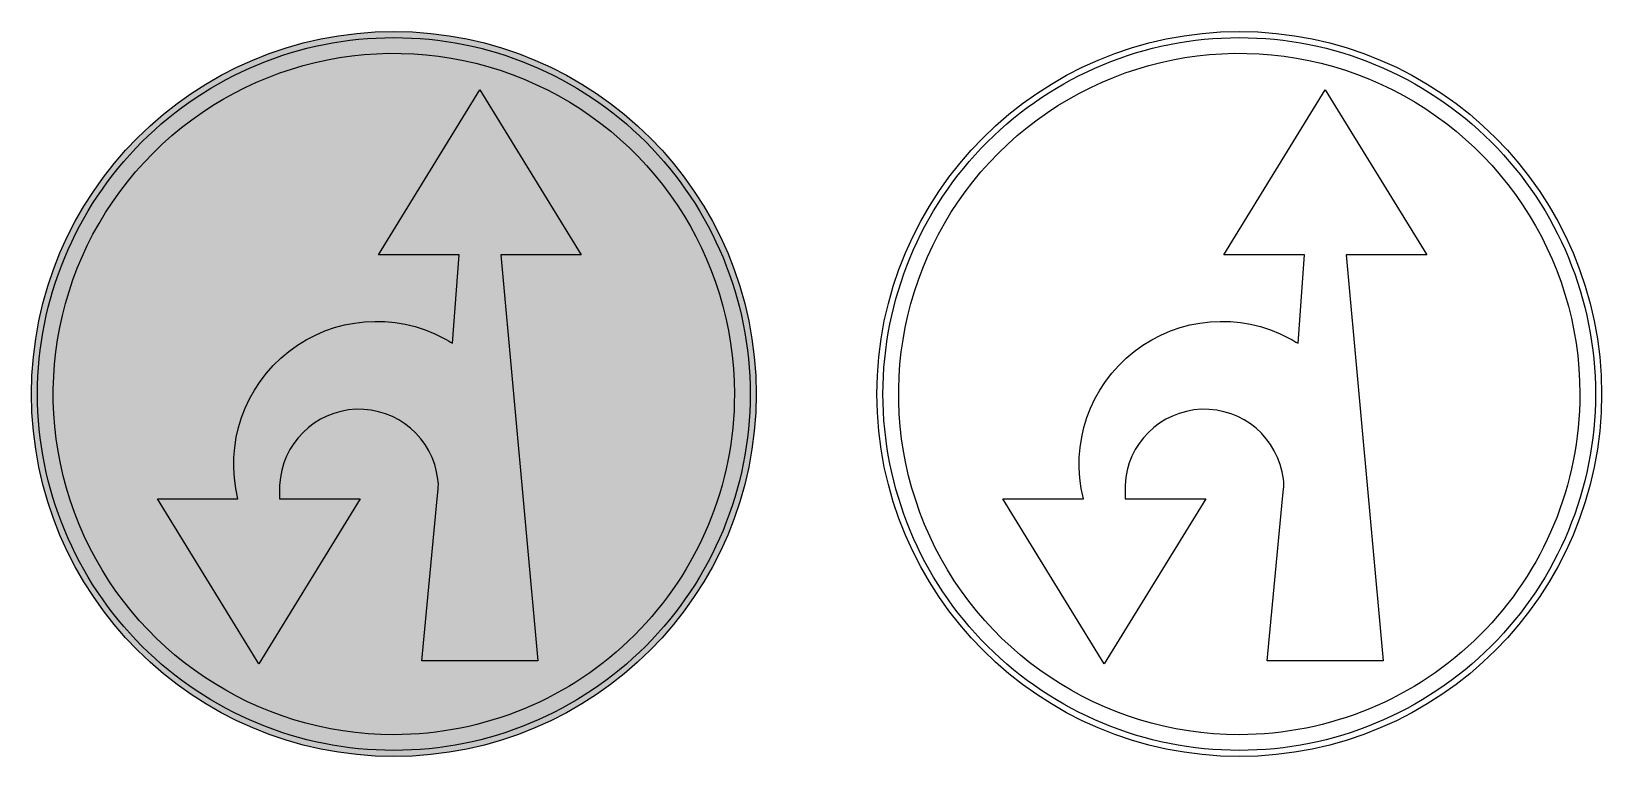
# Model space of a CAD drawing. Extents: x -700 to 600, y 0 to 600.
import ezdxf

# ---------------------------------------------------------------- set-up
doc = ezdxf.new("R2010")
doc.units = 0
doc.header["$MEASUREMENT"] = 0

msp = doc.modelspace()

# ---------------------------------------------------------------- hatches: boundary and pattern name
h = msp.add_hatch(color=5)
edge = h.paths.add_edge_path()
edge.add_arc((-400.0000000000001, 300), 300, 90, 270, ccw=False)
edge.add_arc((-400.0000000000001, 300), 300, -90, 90, ccw=False)
edge = h.paths.add_edge_path(flags=16)
edge.add_arc((-400.0002203871792, 299.9997796128209), 294.9997796129032, 179.999957195713, 270.000042804287, ccw=False)
edge.add_arc((-400.0002203871792, 300.0002203871791), 294.9997796129032, 89.99995719571302, 180.0000428042869, ccw=False)
edge.add_arc((-399.999779612821, 300.0002203871791), 294.9997796129032, -4.2804286977116135e-05, 90.00004280428698, ccw=False)
edge.add_arc((-399.999779612821, 299.9997796128209), 294.9997796129032, -90.00004280428698, 4.2804286977116135e-05, ccw=False)
edge = h.paths.add_edge_path(flags=0)
edge.add_arc((-400.0001082909077, 299.9998621165587), 281.9998621165795, 134.9999646327301, 270.00002200218086, ccw=False)
edge.add_arc((-399.9998621165589, 300.0001082909076), 281.9998621165795, -2.200218091275019e-05, 135.0000353672699, ccw=False)
edge.add_arc((-399.9997893247984, 299.9997893247983), 281.999789324877, -90.00004280428698, 4.2804286977116135e-05, ccw=False)
edge = h.paths.add_edge_path(flags=0)
edge.add_line((-494.5470000000001, 213.134), (-427.7970000000001, 213.146))
edge.add_line((-427.7970000000001, 213.146), (-511.7970000000001, 76.6104))
edge.add_line((-511.7970000000001, 76.6104), (-595.7970000000001, 213.146))
edge.add_line((-595.7970000000001, 213.146), (-529.0470000000001, 213.146))
edge.add_arc((-414.3208798151067, 241.8779395503217), 118.2692140964924, 61.71604311624219, 194.0599353133047, ccw=False)
edge.add_arc((-207.594290272534, 601.1164132296841), 296.2714833694507, 239.4289219393734, 240.9727012832452)
edge.add_line((-351.3530000000001, 342.06), (-346.0470000000001, 415.09))
edge.add_line((-346.0470000000001, 415.09), (-412.7970000000001, 415.09))
edge.add_line((-412.7970000000001, 415.09), (-328.7970000000001, 551.625))
edge.add_line((-328.7970000000001, 551.625), (-244.7970000000001, 415.09))
edge.add_line((-244.7970000000001, 415.09), (-311.5470000000001, 415.09))
edge.add_line((-311.5470000000001, 415.09), (-280.7970000000001, 79.15039999999999))
edge.add_line((-280.7970000000001, 79.1504), (-376.7970000000001, 79.1504))
edge.add_line((-376.7970000000001, 79.1504), (-364.1370000000001, 213.146))
edge.add_line((-364.1370000000001, 213.146), (-363.3960000000001, 221.234))
edge.add_arc((-387.701328289403, 225.0653079046048), 24.60544459089368, 351.0420376081403, 370.2294419583177)
edge.add_arc((-428.814095756198, 221.5585399525183), 65.8002132429601, 6.874942116191316, 177.4082233422009)
edge.add_line((-494.5470000000001, 224.534), (-494.5470000000001, 213.134))
h = msp.add_hatch(color=7)
edge = h.paths.add_edge_path()
edge.add_arc((-400.0002203871792, 299.9997796128209), 294.9997796129032, 179.999957195713, 270.000042804287, ccw=False)
edge.add_arc((-400.0002203871792, 300.0002203871791), 294.9997796129032, 89.99995719571302, 180.0000428042869, ccw=False)
edge.add_arc((-399.999779612821, 300.0002203871791), 294.9997796129032, -4.2804286977116135e-05, 90.00004280428698, ccw=False)
edge.add_arc((-399.999779612821, 299.9997796128209), 294.9997796129032, -90.00004280428698, 4.2804286977116135e-05, ccw=False)
edge = h.paths.add_edge_path(flags=16)
edge.add_arc((-400.0001082909077, 299.9998621165587), 281.9998621165795, 134.9999646327301, 270.00002200218086, ccw=False)
edge.add_arc((-399.9998621165589, 300.0001082909076), 281.9998621165795, -2.200218091275019e-05, 135.0000353672699, ccw=False)
edge.add_arc((-399.9997893247984, 299.9997893247983), 281.999789324877, -90.00004280428698, 4.2804286977116135e-05, ccw=False)
edge = h.paths.add_edge_path(flags=0)
edge.add_line((-494.5470000000001, 213.134), (-427.7970000000001, 213.146))
edge.add_line((-427.7970000000001, 213.146), (-511.7970000000001, 76.6104))
edge.add_line((-511.7970000000001, 76.6104), (-595.7970000000001, 213.146))
edge.add_line((-595.7970000000001, 213.146), (-529.0470000000001, 213.146))
edge.add_arc((-414.3208798151067, 241.8779395503217), 118.2692140964924, 61.71604311624219, 194.0599353133047, ccw=False)
edge.add_arc((-207.594290272534, 601.1164132296841), 296.2714833694507, 239.4289219393734, 240.9727012832452)
edge.add_line((-351.3530000000001, 342.06), (-346.0470000000001, 415.09))
edge.add_line((-346.0470000000001, 415.09), (-412.7970000000001, 415.09))
edge.add_line((-412.7970000000001, 415.09), (-328.7970000000001, 551.625))
edge.add_line((-328.7970000000001, 551.625), (-244.7970000000001, 415.09))
edge.add_line((-244.7970000000001, 415.09), (-311.5470000000001, 415.09))
edge.add_line((-311.5470000000001, 415.09), (-280.7970000000001, 79.15039999999999))
edge.add_line((-280.7970000000001, 79.1504), (-376.7970000000001, 79.1504))
edge.add_line((-376.7970000000001, 79.1504), (-364.1370000000001, 213.146))
edge.add_line((-364.1370000000001, 213.146), (-363.3960000000001, 221.234))
edge.add_arc((-387.701328289403, 225.0653079046048), 24.60544459089368, 351.0420376081403, 370.2294419583177)
edge.add_arc((-428.814095756198, 221.5585399525183), 65.8002132429601, 6.874942116191316, 177.4082233422009)
edge.add_line((-494.5470000000001, 224.534), (-494.5470000000001, 213.134))

# ---------------------------------------------------------------- linework, layer by layer
at = {"color": 5}
msp.add_lwpolyline([(-400.0000000000001, 0, -1), (-400.0000000000001, 600, -1)], format="xyb", close=True, dxfattribs=at)
for points in [[(300, 0, -1), (300, 600, -1)], [(-400.0000000000001, 5, -0.414214), (-695.0000000000001, 300, -0.414214), (-400.0000000000001, 595, -0.414214), (-105.0000000000001, 300, -0.414214)], [(300, 5, -0.414214), (5, 300, -0.414214), (300, 595, -0.414214), (595, 300, -0.414214)], [(-400.0000000000001, 18, -0.668179), (-599.4040000000001, 499.404, -0.668179), (-118.0000000000001, 300, -0.414214)], [(300, 18, -0.668179), (100.596, 499.404, -0.668179), (582, 300, -0.414214)], [(-494.5470000000001, 213.134), (-427.7970000000001, 213.146), (-511.7970000000001, 76.6104), (-595.7970000000001, 213.146), (-529.0470000000001, 213.146, -0.651543), (-358.2800000000001, 346.027, 0.00673611), (-351.3530000000001, 342.06), (-346.0470000000001, 415.09), (-412.7970000000001, 415.09), (-328.7970000000001, 551.625), (-244.7970000000001, 415.09), (-311.5470000000001, 415.09), (-280.7970000000001, 79.1504), (-376.7970000000001, 79.1504), (-364.1370000000001, 213.146), (-363.3960000000001, 221.234, 0.08391699999999999), (-363.4870000000001, 229.435, 0.9206209999999999), (-494.5470000000001, 224.534)], [(205.453, 213.134), (272.203, 213.146), (188.203, 76.6104), (104.203, 213.146), (170.953, 213.146, -0.651543), (341.72, 346.027, 0.00673611), (348.647, 342.06), (353.953, 415.09), (287.203, 415.09), (371.203, 551.625), (455.203, 415.09), (388.453, 415.09), (419.203, 79.1504), (323.203, 79.1504), (335.8630000000001, 213.146), (336.604, 221.234, 0.08391699999999999), (336.513, 229.435, 0.9206209999999999), (205.453, 224.534)]]:
    msp.add_lwpolyline(points, format="xyb", close=True)

doc.saveas('drawing.dxf')
